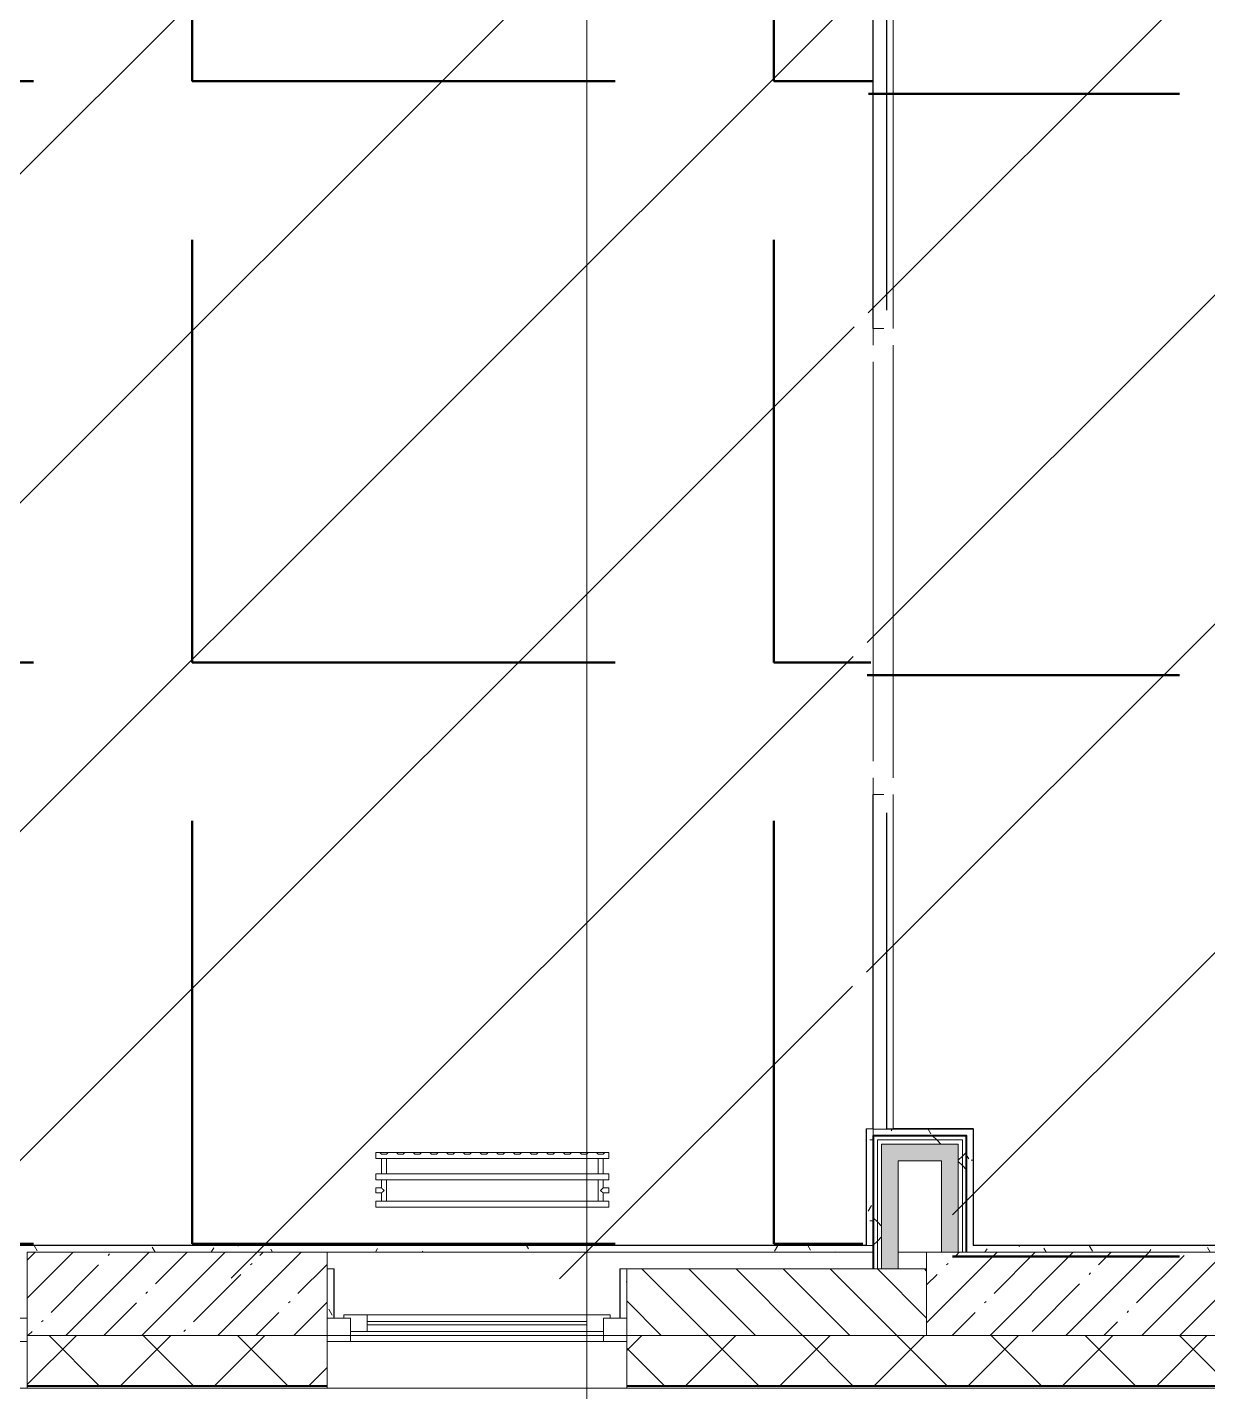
# Model space of a CAD drawing. Header units: millimetres. Extents: x -213911 to 415037, y -3642 to 107391.
# Drawn here: x 99095 to 102639, y -405 to 3694 of the extents above; entities that cross this region are included whole.
import ezdxf

# ---------------------------------------------------------------- set-up
doc = ezdxf.new("R2010")
doc.units = ezdxf.units.MM
for name, color, linetype, lineweight in [('1)CF2', 3, 'Continuous', 30), ('5.5) Перег WD5', 3, 'Continuous', 40), ('7.1)Армстрон', 30, 'Continuous', 50), ('A-FLOR', 7, 'Continuous', 9), ('A-GLAZ', 7, 'Continuous', 9), ('A-GLAZ-1', 7, 'Continuous', 5), ('A-WALL', 7, 'Continuous', 5), ('I-WALL', 7, 'Continuous', 5), ('S-COLS', 7, 'Continuous', 9), ('S-COLS-1', 7, 'Continuous', 5), ('Оси', 7, 'Continuous', 9)]:
    doc.layers.add(name, color=color, linetype=linetype, lineweight=lineweight)
for name, color, linetype, lineweight, true_color in [('A-WALL-1', 9, 'Continuous', 5, 0x808080), ('A-WALL-FNSH-1', 9, 'Continuous', 5, 0x808080), ('M-EQPM-1', 7, 'Continuous', 9, 0xb2b2b2)]:
    doc.layers.add(name, color=color, linetype=linetype, lineweight=lineweight, true_color=true_color)
pattern_1 = [(45, (64.7, -136.06), (-212.132, 212.132), []), (135, (64.7, -136.06), (-212.132, -212.132), [])]
pattern_2 = [(0, (64.7, -136.06), (243.84, 60.96), [20.117, -162.763, 20.117, -162.763, -975.36]), (0, (64.7, -136.06), (243.84, 60.96), [-365.76, 20.117, -345.643, 20.117, -162.763, -426.72]), (0, (64.7, -136.06), (243.84, 60.96), [-914.4, 20.117, -101.803, 20.117, -284.683]), (120, (156.14, -105.58), (-174.71291, 180.691634), [20.117, -162.763, 20.117, -162.763, -975.36]), (120, (156.14, -105.58), (-174.71291, 180.691634), [-365.76, 20.117, -345.643, 20.117, -162.763, -426.72]), (120, (156.14, -105.58), (-174.71291, 180.691634), [-914.4, 20.117, -101.803, 20.117, -284.683]), (240, (186.62, 16.34), (-69.12709, -241.651634), [20.117, -162.763, 20.117, -162.763, -975.36]), (240, (186.62, 16.34), (-69.12709, -241.651634), [-365.76, 20.117, -345.643, 20.117, -162.763, -426.72]), (240, (186.62, 16.34), (-69.12709, -241.651634), [-914.4, 20.117, -101.803, 20.117, -284.683])]

# ---------------------------------------------------------------- blocks, each defined once
blk = doc.blocks.new('120_Окно_СКБ_1Ст - 120_Окно_СКБ_1Ст 900х2500_h_ с форточкой-22876038-Объем проектирования 1 этажа')
at = {"layer": 'A-GLAZ'}
for p, q in [((-450, -127), (-450, -57)), ((-450, -57), (-380, -57)), ((-380, -57), (-380, -127)), ((380, -127), (380, -57)), ((380, -57), (450, -57)), ((450, -57), (450, -127)), ((380, -87), (-380, -87)), ((-380, -87), (-380, -127)), ((-330, -137), (-330, -87)), ((330, -137), (330, -87)), ((380, -127), (380, -87)), ((-380, -127), (-450, -127)), ((-380, -127), (-400, -127)), ((-400, -127), (-400, -137)), ((-400, -137), (400, -137)), ((400, -137), (-400, -137)), ((450, -127), (380, -127)), ((400, -127), (380, -127)), ((400, -137), (400, -127))]:
    blk.add_line(p, q, dxfattribs=at)
at = {"layer": 'A-GLAZ-1'}
for p, q in [((450, -57), (-450, -57)), ((-330, -107), (330, -107)), ((330, -117), (-330, -117)), ((-430, -127), (-400, -127)), ((400, -127), (430, -127))]:
    blk.add_line(p, q, dxfattribs=at)
blk = doc.blocks.new('BSC_Колонна _Прямоугольная - 250х900-23282983-Объем проектирования 1 этажа')
at = {"layer": 'S-COLS-1'}
h = blk.add_hatch(dxfattribs=at)
h.set_pattern_fill('FP_91', color=256, style=0, pattern_type=2)
h.set_pattern_definition([(45, (-99480, -25), (-114.04925, 114.04925), []), (45, (-99365.95, -25), (-114.04925, 114.04925), [201.613, -40.323, 6.706, -33.617])])
h.paths.add_polyline_path([(450, -125), (450, 125), (-450, 125), (-450, -125)])
for p, q in [((450, 125), (-450, 125)), ((-450, 125), (-450, -125)), ((450, -125), (450, 125)), ((-450, -125), (450, -125))]:
    blk.add_line(p, q, dxfattribs=at)
blk = doc.blocks.new('BSC_Колонна _Прямоугольная - 250х900-V84-Объем проектирования 1 этажа')
at = {"layer": 'S-COLS-1'}
h = blk.add_hatch(dxfattribs=at)
h.set_pattern_fill('FP_99', color=256, style=0, pattern_type=2)
h.set_pattern_definition([(45, (-102180, -25), (-114.04925, 114.04925), []), (45, (-102065.95, -25), (-114.04925, 114.04925), [201.613, -40.323, 6.706, -33.617])])
h.paths.add_polyline_path([(450, -125), (450, 125), (-450, 125), (-450, -125)])
for p, q in [((450, 125), (-450, 125)), ((-450, 125), (-450, -125)), ((450, -125), (450, 125)), ((-450, -125), (450, -125))]:
    blk.add_line(p, q, dxfattribs=at)
blk = doc.blocks.new('radiator_prado_classic_z_tip_30_po exemplyaru - Classic Z Тип 30-300-V234-Объем проектирования 1 этажа')
at = {"layer": 'M-EQPM-1'}
for p, q in [((0, 228), (0, 210)), ((700, 228), (0, 228)), ((0, 210), (0, 228)), ((0, 228), (12.5, 228)), ((0, 210), (700, 210)), ((17.8, 210), (0, 210)), ((12.5, 228), (37.5, 228)), ((37.5, 228), (12.5, 228)), ((12.5, 228), (37.5, 228)), ((12.5, 228), (17.5, 223)), ((12.5, 228), (17.5, 223)), ((32.5, 223), (17.5, 223)), ((17.5, 223), (32.5, 223)), ((17.5, 210), (17.5, 164)), ((17.5, 210), (17.5, 164)), ((17.8, 210), (17.5, 210)), ((17.5, 210), (17.8, 210)), ((17.8, 210), (17.5, 210)), ((17.5, 210), (32.5, 210)), ((32.2, 210), (17.8, 210)), ((17.8, 210), (32.2, 210)), ((32.2, 210), (17.8, 210)), ((32.5, 210), (32.2, 210)), ((32.2, 210), (32.5, 210)), ((32.5, 210), (32.2, 210)), ((667.8, 210), (32.2, 210)), ((32.5, 223), (37.5, 228)), ((37.5, 228), (32.5, 223)), ((32.5, 164), (32.5, 210)), ((32.5, 164), (32.5, 210)), ((37.5, 228), (62.5, 228)), ((62.5, 228), (87.5, 228)), ((87.5, 228), (62.5, 228)), ((62.5, 228), (87.5, 228)), ((62.5, 228), (67.5, 223)), ((62.5, 228), (67.5, 223)), ((82.5, 223), (67.5, 223)), ((67.5, 223), (82.5, 223)), ((82.5, 223), (87.5, 228)), ((87.5, 228), (82.5, 223)), ((87.5, 228), (112.5, 228)), ((112.5, 228), (137.5, 228)), ((137.5, 228), (112.5, 228)), ((112.5, 228), (137.5, 228)), ((112.5, 228), (117.5, 223)), ((112.5, 228), (117.5, 223)), ((132.5, 223), (117.5, 223)), ((117.5, 223), (132.5, 223)), ((132.5, 223), (137.5, 228)), ((137.5, 228), (132.5, 223)), ((137.5, 228), (162.5, 228)), ((162.5, 228), (187.5, 228)), ((187.5, 228), (162.5, 228)), ((162.5, 228), (187.5, 228)), ((162.5, 228), (167.5, 223)), ((162.5, 228), (167.5, 223)), ((182.5, 223), (167.5, 223)), ((167.5, 223), (182.5, 223)), ((182.5, 223), (187.5, 228)), ((187.5, 228), (182.5, 223)), ((187.5, 228), (212.5, 228)), ((212.5, 228), (237.5, 228)), ((237.5, 228), (212.5, 228)), ((212.5, 228), (237.5, 228)), ((212.5, 228), (217.5, 223)), ((212.5, 228), (217.5, 223)), ((232.5, 223), (217.5, 223)), ((217.5, 223), (232.5, 223)), ((232.5, 223), (237.5, 228)), ((237.5, 228), (232.5, 223)), ((237.5, 228), (262.5, 228)), ((262.5, 228), (287.5, 228)), ((287.5, 228), (262.5, 228)), ((262.5, 228), (287.5, 228)), ((262.5, 228), (267.5, 223)), ((262.5, 228), (267.5, 223)), ((282.5, 223), (267.5, 223)), ((267.5, 223), (282.5, 223)), ((282.5, 223), (287.5, 228)), ((287.5, 228), (282.5, 223)), ((287.5, 228), (312.5, 228)), ((312.5, 228), (337.5, 228)), ((337.5, 228), (312.5, 228)), ((312.5, 228), (337.5, 228)), ((312.5, 228), (317.5, 223)), ((312.5, 228), (317.5, 223)), ((332.5, 223), (317.5, 223)), ((317.5, 223), (332.5, 223)), ((332.5, 223), (337.5, 228)), ((337.5, 228), (332.5, 223)), ((337.5, 228), (362.5, 228)), ((362.5, 228), (387.5, 228)), ((387.5, 228), (362.5, 228)), ((362.5, 228), (387.5, 228)), ((362.5, 228), (367.5, 223)), ((362.5, 228), (367.5, 223)), ((382.5, 223), (367.5, 223)), ((367.5, 223), (382.5, 223)), ((382.5, 223), (387.5, 228)), ((387.5, 228), (382.5, 223)), ((387.5, 228), (412.5, 228)), ((412.5, 228), (437.5, 228)), ((437.5, 228), (412.5, 228)), ((412.5, 228), (437.5, 228)), ((412.5, 228), (417.5, 223)), ((412.5, 228), (417.5, 223)), ((432.5, 223), (417.5, 223)), ((417.5, 223), (432.5, 223)), ((432.5, 223), (437.5, 228)), ((437.5, 228), (432.5, 223)), ((437.5, 228), (462.5, 228)), ((462.5, 228), (487.5, 228)), ((487.5, 228), (462.5, 228)), ((462.5, 228), (487.5, 228)), ((462.5, 228), (467.5, 223)), ((462.5, 228), (467.5, 223)), ((482.5, 223), (467.5, 223)), ((467.5, 223), (482.5, 223)), ((482.5, 223), (487.5, 228)), ((487.5, 228), (482.5, 223)), ((487.5, 228), (512.5, 228)), ((512.5, 228), (537.5, 228)), ((537.5, 228), (512.5, 228)), ((512.5, 228), (537.5, 228)), ((512.5, 228), (517.5, 223)), ((512.5, 228), (517.5, 223)), ((532.5, 223), (517.5, 223)), ((517.5, 223), (532.5, 223)), ((532.5, 223), (537.5, 228)), ((537.5, 228), (532.5, 223)), ((537.5, 228), (562.5, 228)), ((562.5, 228), (587.5, 228)), ((587.5, 228), (562.5, 228)), ((562.5, 228), (587.5, 228)), ((562.5, 228), (567.5, 223)), ((562.5, 228), (567.5, 223)), ((582.5, 223), (567.5, 223)), ((567.5, 223), (582.5, 223)), ((582.5, 223), (587.5, 228)), ((587.5, 228), (582.5, 223)), ((587.5, 228), (612.5, 228)), ((612.5, 228), (637.5, 228)), ((637.5, 228), (612.5, 228)), ((612.5, 228), (637.5, 228)), ((612.5, 228), (617.5, 223)), ((612.5, 228), (617.5, 223)), ((632.5, 223), (617.5, 223)), ((617.5, 223), (632.5, 223)), ((632.5, 223), (637.5, 228)), ((637.5, 228), (632.5, 223)), ((637.5, 228), (662.5, 228)), ((662.5, 228), (687.5, 228)), ((687.5, 228), (662.5, 228)), ((662.5, 228), (687.5, 228)), ((662.5, 228), (667.5, 223)), ((662.5, 228), (667.5, 223)), ((682.5, 223), (667.5, 223)), ((667.5, 223), (682.5, 223)), ((667.5, 210), (667.5, 164)), ((667.5, 210), (667.5, 164)), ((667.8, 210), (667.5, 210)), ((667.5, 210), (682.5, 210)), ((667.8, 210), (667.5, 210)), ((667.5, 210), (667.8, 210)), ((682.2, 210), (667.8, 210)), ((682.2, 210), (667.8, 210)), ((667.8, 210), (682.2, 210)), ((682.5, 210), (682.2, 210)), ((682.5, 210), (682.2, 210)), ((682.2, 210), (682.5, 210)), ((700, 210), (682.2, 210)), ((682.5, 223), (687.5, 228)), ((687.5, 228), (682.5, 223)), ((682.5, 164), (682.5, 210)), ((682.5, 164), (682.5, 210)), ((687.5, 228), (700, 228)), ((700, 210), (700, 228)), ((700, 228), (700, 210)), ((700, 164), (0, 164)), ((0, 164), (0, 146)), ((0, 146), (0, 164)), ((0, 164), (17.8, 164)), ((17.8, 164), (17.5, 164)), ((17.5, 164), (17.8, 164)), ((17.8, 164), (17.5, 164)), ((17.5, 164), (32.5, 164)), ((32.2, 164), (17.8, 164)), ((17.8, 164), (32.2, 164)), ((32.2, 164), (17.8, 164)), ((32.5, 164), (32.2, 164)), ((32.2, 164), (32.5, 164)), ((32.5, 164), (32.2, 164)), ((32.2, 164), (667.8, 164)), ((667.8, 164), (667.5, 164)), ((667.5, 164), (682.5, 164)), ((667.8, 164), (667.5, 164)), ((667.5, 164), (667.8, 164)), ((682.2, 164), (667.8, 164)), ((682.2, 164), (667.8, 164)), ((667.8, 164), (682.2, 164)), ((682.5, 164), (682.2, 164)), ((682.5, 164), (682.2, 164)), ((682.2, 164), (682.5, 164)), ((682.2, 164), (700, 164)), ((700, 146), (700, 164)), ((700, 164), (700, 146)), ((0, 146), (700, 146)), ((18.5, 146), (0, 146)), ((17.5, 146), (17.5, 121.5)), ((17.5, 146), (17.5, 121.5)), ((17.5, 146), (18.5, 146)), ((18.5, 146), (17.5, 146)), ((17.5, 146), (18.5, 146)), ((32.5, 146), (17.5, 146)), ((18.5, 146), (32.2, 146)), ((32.2, 146), (18.5, 146)), ((18.5, 146), (32.2, 146)), ((32.2, 146), (32.5, 146)), ((32.5, 146), (32.2, 146)), ((32.2, 146), (32.5, 146)), ((667.8, 146), (32.2, 146)), ((32.5, 82), (32.5, 146)), ((32.5, 82), (32.5, 146)), ((667.5, 146), (667.5, 82)), ((667.5, 146), (667.5, 82)), ((667.5, 146), (667.8, 146)), ((682.5, 146), (667.5, 146)), ((667.5, 146), (667.8, 146)), ((667.8, 146), (667.5, 146)), ((667.8, 146), (681.5, 146)), ((667.8, 146), (681.5, 146)), ((681.5, 146), (667.8, 146)), ((681.5, 146), (682.5, 146)), ((681.5, 146), (682.5, 146)), ((682.5, 146), (681.5, 146)), ((700, 146), (681.5, 146)), ((682.5, 121.5), (682.5, 146)), ((682.5, 121.5), (682.5, 146)), ((17.5, 121.5), (0, 121.5)), ((17.5, 121.5), (0, 121.5)), ((0, 121.5), (0, 120.5)), ((0, 106.5), (0, 121.5)), ((0, 120.5), (0, 107.5)), ((0, 120.5), (0, 119.3)), ((0, 114), (0, 120.5)), ((0, 120.5), (0, 120.5)), ((0, 119.3), (0, 117.8)), ((0, 117.8), (0, 114)), ((0, 114), (0, 110.3)), ((0, 107.5), (0, 114)), ((0, 110.3), (0, 108.7)), ((0, 108.7), (0, 107.5)), ((0, 107.5), (0, 106.5)), ((0, 107.5), (0, 107.5)), ((0, 106.5), (17.5, 106.5)), ((0, 106.5), (17.5, 106.5)), ((700, 82), (0, 82)), ((0, 82), (0, 64)), ((0, 64), (0, 82)), ((0, 82), (18.5, 82)), ((17.5, 106.5), (17.5, 82)), ((17.5, 106.5), (17.5, 82)), ((18.5, 82), (17.5, 82)), ((17.5, 82), (18.5, 82)), ((18.5, 82), (17.5, 82)), ((17.5, 82), (32.5, 82)), ((32.2, 82), (18.5, 82)), ((18.5, 82), (32.2, 82)), ((32.2, 82), (18.5, 82)), ((32.5, 82), (32.2, 82)), ((32.2, 82), (32.5, 82)), ((32.5, 82), (32.2, 82)), ((32.2, 82), (667.8, 82)), ((667.8, 82), (667.5, 82)), ((667.5, 82), (682.5, 82)), ((667.8, 82), (667.5, 82)), ((667.5, 82), (667.8, 82)), ((681.5, 82), (667.8, 82)), ((681.5, 82), (667.8, 82)), ((667.8, 82), (681.5, 82)), ((682.5, 82), (681.5, 82)), ((682.5, 82), (681.5, 82)), ((681.5, 82), (682.5, 82)), ((681.5, 82), (700, 82)), ((700, 121.5), (682.5, 121.5)), ((700, 121.5), (682.5, 121.5)), ((682.5, 82), (682.5, 106.5)), ((682.5, 106.5), (700, 106.5)), ((682.5, 82), (682.5, 106.5)), ((682.5, 106.5), (700, 106.5)), ((700, 121.5), (700, 106.5)), ((700, 120.5), (700, 121.5)), ((700, 121.5), (700, 120.5)), ((700, 120.5), (700, 121.5)), ((700, 107.5), (700, 120.5)), ((700, 120.5), (700, 107.5)), ((700, 107.5), (700, 120.5)), ((700, 106.5), (700, 107.5)), ((700, 107.5), (700, 106.5)), ((700, 106.5), (700, 107.5)), ((700, 64), (700, 82)), ((700, 82), (700, 64)), ((700, 64), (0, 64)), ((0, 64), (700, 64))]:
    blk.add_line(p, q, dxfattribs=at)
for points, knots in [([(18.5, 120.5), (18.4, 120.6), (18.3, 120.7), (18.1, 120.9), (17.9, 121.1), (17.8, 121.2), (17.7, 121.3), (17.5, 121.5), (17.5, 121.5), (17.5, 121.5)], [0.7142857, 0.7142857, 0.7142857, 0.7142857, 0.75, 0.7857143, 0.8214286, 0.8571429, 0.8928571, 0.9285714, 1, 1, 1, 1]), ([(17.5, 121.5), (17.5, 121.5), (17.5, 121.5), (17.7, 121.3), (17.8, 121.2), (17.9, 121.1), (18.1, 120.9), (18.3, 120.7), (18.4, 120.6), (18.5, 120.5)], [0, 0, 0, 0, 0.0714286, 0.1071429, 0.1428571, 0.1785714, 0.2142857, 0.25, 0.2857143, 0.2857143, 0.2857143, 0.2857143]), ([(17.5, 121.5), (17.5, 121.5), (17.5, 121.5), (17.7, 121.3), (17.8, 121.2), (17.9, 121.1), (18.1, 120.9), (18.3, 120.7), (18.4, 120.6), (18.5, 120.5)], [0, 0, 0, 0, 0.0714286, 0.1071429, 0.1428571, 0.1785714, 0.2142857, 0.25, 0.2857143, 0.2857143, 0.2857143, 0.2857143]), ([(25, 114), (24.5, 114.5), (23.6, 115.4), (22.4, 116.6), (21.6, 117.4), (21.1, 117.9), (20.8, 118.2), (20.5, 118.5), (20.2, 118.8), (19.8, 119.1), (19.6, 119.4), (19.3, 119.7), (19, 120), (18.7, 120.3), (18.5, 120.5), (18.3, 120.7), (18.1, 120.9), (17.9, 121.1), (17.8, 121.2), (17.7, 121.3), (17.5, 121.5), (17.5, 121.5), (17.5, 121.5)], [0, 0, 0, 0, 0.142857, 0.285714, 0.357143, 0.392857, 0.428571, 0.464286, 0.5, 0.535714, 0.571429, 0.607143, 0.642857, 0.678571, 0.714286, 0.75, 0.785714, 0.821429, 0.857143, 0.892857, 0.928571, 1, 1, 1, 1]), ([(17.5, 106.5), (17.5, 106.5), (17.5, 106.5), (17.7, 106.7), (17.8, 106.8), (17.9, 106.9), (18.1, 107.1), (18.3, 107.3), (18.5, 107.5), (18.7, 107.7), (19, 108), (19.3, 108.3), (19.6, 108.6), (19.8, 108.9), (20.3, 109.3), (20.7, 109.7), (21.1, 110.1), (21.6, 110.6), (22.4, 111.4), (23.6, 112.6), (24.5, 113.5), (25, 114)], [0, 0, 0, 0, 0.071429, 0.107143, 0.142857, 0.178571, 0.214286, 0.25, 0.285714, 0.321429, 0.357143, 0.392857, 0.428571, 0.464286, 0.5, 0.571429, 0.607143, 0.642857, 0.714286, 0.857143, 1, 1, 1, 1]), ([(17.5, 106.5), (17.5, 106.5), (17.5, 106.5), (17.7, 106.7), (17.8, 106.8), (17.9, 106.9), (18.1, 107.1), (18.3, 107.3), (18.4, 107.4), (18.5, 107.5)], [0, 0, 0, 0, 0.0714286, 0.1071429, 0.1428571, 0.1785714, 0.2142857, 0.25, 0.2857143, 0.2857143, 0.2857143, 0.2857143]), ([(18.5, 107.5), (18.4, 107.4), (18.3, 107.3), (18.1, 107.1), (17.9, 106.9), (17.8, 106.8), (17.7, 106.7), (17.5, 106.5), (17.5, 106.5), (17.5, 106.5)], [0.7142857, 0.7142857, 0.7142857, 0.7142857, 0.75, 0.7857143, 0.8214286, 0.8571429, 0.8928571, 0.9285714, 1, 1, 1, 1]), ([(18.5, 107.5), (18.4, 107.4), (18.3, 107.3), (18.1, 107.1), (17.9, 106.9), (17.8, 106.8), (17.7, 106.7), (17.5, 106.5), (17.5, 106.5), (17.5, 106.5)], [0.7142857, 0.7142857, 0.7142857, 0.7142857, 0.75, 0.7857143, 0.8214286, 0.8571429, 0.8928571, 0.9285714, 1, 1, 1, 1]), ([(22.1, 116.9), (21.9, 117.1), (21.6, 117.4), (21.1, 117.9), (20.8, 118.2), (20.5, 118.5), (20.2, 118.8), (19.9, 119.2), (19.7, 119.3), (19.6, 119.4)], [0.2857143, 0.2857143, 0.2857143, 0.2857143, 0.3571429, 0.3928571, 0.4285714, 0.4642857, 0.5, 0.5357143, 0.5714286, 0.5714286, 0.5714286, 0.5714286]), ([(19.6, 119.4), (19.7, 119.3), (19.9, 119.2), (20.3, 118.7), (20.7, 118.3), (21.1, 117.9), (21.6, 117.4), (21.9, 117.1), (22.1, 116.9)], [0.4285714, 0.4285714, 0.4285714, 0.4285714, 0.4642857, 0.5, 0.5714286, 0.6071429, 0.6428571, 0.7142857, 0.7142857, 0.7142857, 0.7142857]), ([(19.6, 119.4), (19.7, 119.3), (19.8, 119.1), (20.3, 118.7), (20.7, 118.3), (21.1, 117.9), (21.6, 117.4), (21.9, 117.1), (22.1, 116.9)], [0.4285714, 0.4285714, 0.4285714, 0.4285714, 0.4642857, 0.5, 0.5714286, 0.6071429, 0.6428571, 0.7142857, 0.7142857, 0.7142857, 0.7142857]), ([(19.6, 108.6), (19.7, 108.7), (19.9, 108.8), (20.3, 109.3), (20.7, 109.7), (21.1, 110.1), (21.6, 110.6), (21.9, 110.9), (22.1, 111.1)], [0.4285714, 0.4285714, 0.4285714, 0.4285714, 0.4642857, 0.5, 0.5714286, 0.6071429, 0.6428571, 0.7142857, 0.7142857, 0.7142857, 0.7142857]), ([(22.1, 111.1), (21.9, 110.9), (21.6, 110.6), (21.1, 110.1), (20.8, 109.8), (20.5, 109.5), (20.2, 109.2), (19.9, 108.8), (19.7, 108.7), (19.6, 108.6)], [0.2857143, 0.2857143, 0.2857143, 0.2857143, 0.3571429, 0.3928571, 0.4285714, 0.4642857, 0.5, 0.5357143, 0.5714286, 0.5714286, 0.5714286, 0.5714286]), ([(22.1, 111.1), (21.9, 110.9), (21.6, 110.6), (21.1, 110.1), (20.8, 109.8), (20.5, 109.5), (20.2, 109.2), (19.8, 108.9), (19.7, 108.7), (19.6, 108.6)], [0.2857143, 0.2857143, 0.2857143, 0.2857143, 0.3571429, 0.3928571, 0.4285714, 0.4642857, 0.5, 0.5357143, 0.5714286, 0.5714286, 0.5714286, 0.5714286]), ([(675, 114), (675.5, 114.5), (676.4, 115.4), (677.6, 116.6), (678.4, 117.4), (678.9, 117.9), (679.2, 118.2), (679.5, 118.5), (679.8, 118.8), (680.1, 119.2), (680.4, 119.4), (680.7, 119.7), (681, 120), (681.3, 120.3), (681.5, 120.5), (681.7, 120.7), (681.9, 120.9), (682.1, 121.1), (682.2, 121.2), (682.3, 121.3), (682.5, 121.5), (682.5, 121.5), (682.5, 121.5)], [0, 0, 0, 0, 0.142857, 0.285714, 0.357143, 0.392857, 0.428571, 0.464286, 0.5, 0.535714, 0.571429, 0.607143, 0.642857, 0.678571, 0.714286, 0.75, 0.785714, 0.821429, 0.857143, 0.892857, 0.928571, 1, 1, 1, 1]), ([(682.5, 106.5), (682.5, 106.5), (682.5, 106.5), (682.3, 106.7), (682.2, 106.8), (682.1, 106.9), (681.9, 107.1), (681.7, 107.3), (681.5, 107.5), (681.3, 107.7), (681, 108), (680.7, 108.3), (680.4, 108.6), (680.1, 108.8), (679.7, 109.3), (679.3, 109.7), (678.9, 110.1), (678.4, 110.6), (677.6, 111.4), (676.4, 112.6), (675.5, 113.5), (675, 114)], [0, 0, 0, 0, 0.071429, 0.107143, 0.142857, 0.178571, 0.214286, 0.25, 0.285714, 0.321429, 0.357143, 0.392857, 0.428571, 0.464286, 0.5, 0.571429, 0.607143, 0.642857, 0.714286, 0.857143, 1, 1, 1, 1]), ([(680.4, 119.4), (680.3, 119.3), (680.1, 119.2), (679.7, 118.7), (679.3, 118.3), (678.9, 117.9), (678.4, 117.4), (678.1, 117.1), (677.9, 116.9)], [0.4285714, 0.4285714, 0.4285714, 0.4285714, 0.4642857, 0.5, 0.5714286, 0.6071429, 0.6428571, 0.7142857, 0.7142857, 0.7142857, 0.7142857]), ([(677.9, 116.9), (678.1, 117.1), (678.4, 117.4), (678.9, 117.9), (679.2, 118.2), (679.5, 118.5), (679.8, 118.8), (680.1, 119.2), (680.3, 119.3), (680.4, 119.4)], [0.2857143, 0.2857143, 0.2857143, 0.2857143, 0.3571429, 0.3928571, 0.4285714, 0.4642857, 0.5, 0.5357143, 0.5714286, 0.5714286, 0.5714286, 0.5714286]), ([(679.2, 118.2), (679.1, 118.1), (678.9, 117.9), (678.4, 117.4), (678.1, 117.1), (677.9, 116.9)], [0.5714286, 0.5714286, 0.5714286, 0.5714286, 0.6071429, 0.6428571, 0.7142857, 0.7142857, 0.7142857, 0.7142857]), ([(677.9, 111.1), (678.1, 110.9), (678.4, 110.6), (678.9, 110.1), (679.2, 109.8), (679.5, 109.5), (679.8, 109.2), (680.1, 108.8), (680.3, 108.7), (680.4, 108.6)], [0.2857143, 0.2857143, 0.2857143, 0.2857143, 0.3571429, 0.3928571, 0.4285714, 0.4642857, 0.5, 0.5357143, 0.5714286, 0.5714286, 0.5714286, 0.5714286]), ([(677.9, 111.1), (678.1, 110.9), (678.4, 110.6), (678.9, 110.1), (679.2, 109.8), (679.5, 109.5), (679.8, 109.2), (680.1, 108.8), (680.3, 108.7), (680.4, 108.6)], [0.2857143, 0.2857143, 0.2857143, 0.2857143, 0.3571429, 0.3928571, 0.4285714, 0.4642857, 0.5, 0.5357143, 0.5714286, 0.5714286, 0.5714286, 0.5714286]), ([(680.4, 108.6), (680.3, 108.7), (680.1, 108.8), (679.7, 109.3), (679.3, 109.7), (678.9, 110.1), (678.4, 110.6), (678.1, 110.9), (677.9, 111.1)], [0.4285714, 0.4285714, 0.4285714, 0.4285714, 0.4642857, 0.5, 0.5714286, 0.6071429, 0.6428571, 0.7142857, 0.7142857, 0.7142857, 0.7142857]), ([(680.4, 119.4), (680.3, 119.3), (680.1, 119.2), (679.7, 118.7), (679.4, 118.4), (679.2, 118.2)], [0.4285714, 0.4285714, 0.4285714, 0.4285714, 0.4642857, 0.5, 0.5714286, 0.5714286, 0.5714286, 0.5714286]), ([(682.5, 121.5), (682.5, 121.5), (682.5, 121.5), (682.3, 121.3), (682.2, 121.2), (682.1, 121.1), (681.9, 120.9), (681.7, 120.7), (681.6, 120.6), (681.5, 120.5)], [0, 0, 0, 0, 0.0714286, 0.1071429, 0.1428571, 0.1785714, 0.2142857, 0.25, 0.2857143, 0.2857143, 0.2857143, 0.2857143]), ([(682.5, 121.5), (682.5, 121.5), (682.5, 121.5), (682.3, 121.3), (682.2, 121.2), (682.1, 121.1), (681.9, 120.9), (681.7, 120.7), (681.6, 120.6), (681.5, 120.5)], [0, 0, 0, 0, 0.0714286, 0.1071429, 0.1428571, 0.1785714, 0.2142857, 0.25, 0.2857143, 0.2857143, 0.2857143, 0.2857143]), ([(681.5, 120.5), (681.6, 120.6), (681.7, 120.7), (681.9, 120.9), (682.1, 121.1), (682.2, 121.2), (682.3, 121.3), (682.5, 121.5), (682.5, 121.5), (682.5, 121.5)], [0.7142857, 0.7142857, 0.7142857, 0.7142857, 0.75, 0.7857143, 0.8214286, 0.8571429, 0.8928571, 0.9285714, 1, 1, 1, 1]), ([(681.5, 107.5), (681.6, 107.4), (681.7, 107.3), (681.9, 107.1), (682.1, 106.9), (682.2, 106.8), (682.3, 106.7), (682.5, 106.5), (682.5, 106.5), (682.5, 106.5)], [0.7142857, 0.7142857, 0.7142857, 0.7142857, 0.75, 0.7857143, 0.8214286, 0.8571429, 0.8928571, 0.9285714, 1, 1, 1, 1]), ([(681.5, 107.5), (681.6, 107.4), (681.7, 107.3), (681.9, 107.1), (682.1, 106.9), (682.2, 106.8), (682.3, 106.7), (682.5, 106.5), (682.5, 106.5), (682.5, 106.5)], [0.7142857, 0.7142857, 0.7142857, 0.7142857, 0.75, 0.7857143, 0.8214286, 0.8571429, 0.8928571, 0.9285714, 1, 1, 1, 1]), ([(682.5, 106.5), (682.5, 106.5), (682.5, 106.5), (682.3, 106.7), (682.2, 106.8), (682.1, 106.9), (681.9, 107.1), (681.7, 107.3), (681.6, 107.4), (681.5, 107.5)], [0, 0, 0, 0, 0.0714286, 0.1071429, 0.1428571, 0.1785714, 0.2142857, 0.25, 0.2857143, 0.2857143, 0.2857143, 0.2857143])]:
    blk.add_open_spline(points, degree=3, knots=knots, dxfattribs=at)
for points in [[(19.6, 119.4), (19.5, 119.5), (19.3, 119.7), (19, 120), (18.7, 120.3), (18.6, 120.4), (18.5, 120.5)], [(18.5, 120.5), (18.6, 120.4), (18.7, 120.3), (19, 120), (19.3, 119.7), (19.5, 119.5), (19.6, 119.4)], [(18.5, 120.5), (18.6, 120.4), (18.7, 120.3), (19, 120), (19.3, 119.7), (19.5, 119.5), (19.6, 119.4)], [(18.5, 107.5), (18.6, 107.6), (18.7, 107.7), (19, 108), (19.3, 108.3), (19.5, 108.5), (19.6, 108.6)], [(19.6, 108.6), (19.5, 108.5), (19.3, 108.3), (19, 108), (18.7, 107.7), (18.6, 107.6), (18.5, 107.5)], [(19.6, 108.6), (19.5, 108.5), (19.3, 108.3), (19, 108), (18.7, 107.7), (18.6, 107.6), (18.5, 107.5)], [(25, 114), (24.5, 114.5), (23.6, 115.4), (22.6, 116.4), (22.1, 116.9)], [(22.1, 116.9), (22.6, 116.4), (23.6, 115.4), (24.5, 114.5), (25, 114)], [(22.1, 116.9), (22.6, 116.4), (23.6, 115.4), (24.5, 114.5), (25, 114)], [(22.1, 111.1), (22.6, 111.6), (23.6, 112.6), (24.5, 113.5), (25, 114)], [(25, 114), (24.5, 113.5), (23.6, 112.6), (22.6, 111.6), (22.1, 111.1)], [(25, 114), (24.5, 113.5), (23.6, 112.6), (22.6, 111.6), (22.1, 111.1)], [(677.9, 116.9), (677.4, 116.4), (676.4, 115.4), (675.5, 114.5), (675, 114)], [(677.9, 116.9), (677.4, 116.4), (676.4, 115.4), (675.5, 114.5), (675, 114)], [(675, 114), (675.5, 114.5), (676.4, 115.4), (677.4, 116.4), (677.9, 116.9)], [(675, 114), (675.5, 113.5), (676.4, 112.6), (677.4, 111.6), (677.9, 111.1)], [(675, 114), (675.5, 113.5), (676.4, 112.6), (677.4, 111.6), (677.9, 111.1)], [(677.9, 111.1), (677.4, 111.6), (676.4, 112.6), (675.5, 113.5), (675, 114)], [(681.5, 120.5), (681.4, 120.4), (681.3, 120.3), (681, 120), (680.7, 119.7), (680.5, 119.5), (680.4, 119.4)], [(681.5, 120.5), (681.4, 120.4), (681.3, 120.3), (681, 120), (680.7, 119.7), (680.5, 119.5), (680.4, 119.4)], [(680.4, 119.4), (680.5, 119.5), (680.7, 119.7), (681, 120), (681.3, 120.3), (681.4, 120.4), (681.5, 120.5)], [(680.4, 108.6), (680.5, 108.5), (680.7, 108.3), (681, 108), (681.3, 107.7), (681.4, 107.6), (681.5, 107.5)], [(680.4, 108.6), (680.5, 108.5), (680.7, 108.3), (681, 108), (681.3, 107.7), (681.4, 107.6), (681.5, 107.5)], [(681.5, 107.5), (681.4, 107.6), (681.3, 107.7), (681, 108), (680.7, 108.3), (680.5, 108.5), (680.4, 108.6)]]:
    blk.add_open_spline(points, degree=3, dxfattribs=at)

msp = doc.modelspace()

# ---------------------------------------------------------------- hatches: boundary and pattern name
at = {"layer": '1)CF2'}
h = msp.add_hatch(dxfattribs=at)
h.set_pattern_fill('ANSI31', color=256, scale=220)
h.paths.add_polyline_path([(107117.8, 5788.9), (107129.6, 8231.6), (107131.1, 8882.2), (107131.1, 8883.1), (107125.1, 8883.1), (107128, 10127), (101656.1, 10139.9), (101643.9, 4940.4), (101623.9, 4940.4), (101612.9, 281.9), (101872.9, 281.3), (101872.1, -68.7), (105510.1, -77.2), (105510.9, 272.8), (106032.9, 271.6), (106032.1, -78.4), (107110.1, -81), (107111, 289.5), (107111, 292.7), (107116.1, 2491.6), (107116.7, 2724.1), (107110.6, 2724.1), (107111.6, 3120.9), (107122.8, 5322.1), (107116.7, 5322.1)])
h = msp.add_hatch(dxfattribs=at)
h.set_pattern_fill('ANSI31', color=256, scale=220)
h.paths.add_polyline_path([(101581.8, 4920), (94201.8, 4937.4), (94205.2, 6377.4), (92067.2, 6382.4), (92052.9, 304.4), (92443.9, 303.5), (92443.1, -46.5), (97060.1, -57.4), (97060.9, 292.6), (98152.9, 290.1), (98152.1, -59.9), (101550.1, -67.9), (101550.9, 281.6), (101570.9, 281.5)])
at = {"layer": '7.1)Армстрон'}
h = msp.add_hatch(dxfattribs=at)
h.set_pattern_fill('ANGLE', color=256, scale=250)
h.set_pattern_definition([(0, (0, 0), (0, 1746.25), [1270, -476.25]), (90, (0, 0), (-1746.25, 1e-13), [1270, -476.25])])
h.paths.add_polyline_path([(107117.8, 5788.9), (107129.6, 8231.6), (107131.1, 8882.2), (107131.1, 8883.1), (107125.1, 8883.1), (107128, 10127), (101656.1, 10139.9), (101643.9, 4940.4), (101623.9, 4940.4), (101612.9, 281.9), (101872.9, 281.3), (101872.1, -68.7), (105510.1, -77.2), (105510.9, 272.8), (106032.9, 271.6), (106032.1, -78.4), (107110.1, -81), (107111, 289.5), (107111, 292.7), (107116.1, 2491.6), (107116.7, 2724.1), (107110.6, 2724.1), (107111.6, 3120.9), (107122.8, 5322.1), (107116.7, 5322.1)])
h = msp.add_hatch(dxfattribs=at)
h.set_pattern_fill('ANGLE', color=256, scale=250)
h.set_pattern_definition([(0, (52.6, 38.4), (0, 1746.25), [1270, -476.25]), (90, (52.6, 38.4), (-1746.25, 1e-13), [1270, -476.25])])
h.paths.add_polyline_path([(101634.4, 4958.4), (94254.4, 4975.7), (94257.8, 6415.7), (92119.8, 6420.8), (92105.5, 342.8), (92496.5, 341.9), (92495.7, -8.1), (97112.7, -19), (97113.5, 331), (98205.5, 328.5), (98204.7, -21.5), (101602.7, -29.5), (101603.5, 320), (101623.5, 319.9)])
at = {"layer": 'A-WALL'}
h = msp.add_hatch(dxfattribs=at)
h.set_pattern_fill('FP_2', color=256, style=0, pattern_type=2)
h.set_pattern_definition([(135, (64.7, -136.06), (-70.71068, -70.71068), [])])
h.paths.add_polyline_path([(110794.7, -236.1), (111694.7, -236.1), (111694.7, -36.1), (110794.7, -36.1), (110794.7, -191.1)])
h.paths.add_polyline_path([(119394.7, -236.1), (119394.7, -36.1), (118894.7, -36.1), (118894.7, -236.1)])
h.paths.add_polyline_path([(117094.7, -236.1), (117094.7, -36.1), (116044.7, -36.1), (116044.7, -236.1)])
h.paths.add_polyline_path([(113494.7, -236.1), (113744.7, -236.1), (113744.7, -36.1), (113494.7, -36.1), (113494.7, -143.3)])
h.paths.add_polyline_path([(91994.7, -236.1), (92794.7, -236.1), (92794.7, -36.1), (91994.7, -36.1), (91994.7, -204.5)])
h.paths.add_polyline_path([(94594.7, -236.1), (94844.7, -236.1), (94844.7, -36.1), (94594.7, -36.1), (94594.7, -143.3)])
h.paths.add_polyline_path([(97169.7, -236.1), (98169.7, -236.1), (98169.7, -36.1), (97169.7, -36.1), (97169.7, -143.3)])
h.paths.add_polyline_path([(123794.7, -236.1), (123794.7, -36.1), (123594.7, -36.1), (123594.7, -236.1)])
h.paths.add_polyline_path([(109719.7, -236.1), (109894.7, -236.1), (109894.7, -36.1), (109544.7, -36.1), (109544.7, -236.1), (109634.7, -236.1)])
h.paths.add_polyline_path([(121194.7, -236.1), (121294.7, -236.1), (121294.7, -36.1), (121194.7, -36.1), (121194.7, -147)])
h.paths.add_polyline_path([(100894.7, -236.1), (101794.7, -236.1), (101794.7, -36.1), (100894.7, -36.1), (100894.7, -143.3)])
h.paths.add_polyline_path([(102694.7, -236.1), (102944.7, -236.1), (102944.7, -36.1), (102694.7, -36.1), (102694.7, -143.3)])
h.paths.add_polyline_path([(105244.7, -236.1), (106294.7, -236.1), (106294.7, -36.1), (105244.7, -36.1), (105244.7, -163.9)])
h = msp.add_hatch(dxfattribs=at)
h.set_pattern_fill('FP_24', color=256, style=0, pattern_type=2)
h.set_pattern_definition([(45, (64.7, -136.06), (-141.42136, 141.42136), []), (135, (64.7, -136.06), (-141.42136, -141.42136), [])])
h.paths.add_polyline_path([(89274.7, -386.1), (91094.7, -386.1), (91094.7, -236.1), (89274.7, -236.1)])
h.paths.add_polyline_path([(123594.7, -386.1), (125144.7, -386.1), (125144.7, -236.1), (123594.7, -236.1), (123594.7, -254.1)])
h.paths.add_polyline_path([(121194.7, -386.1), (121294.7, -386.1), (121294.7, -236.1), (120294.7, -236.1), (120294.7, -386.1)])
h.paths.add_polyline_path([(116044.7, -386.1), (117094.7, -386.1), (117094.7, -236.1), (116044.7, -236.1)])
h.paths.add_polyline_path([(117994.7, -386.1), (119394.7, -386.1), (119394.7, -236.1), (117994.7, -236.1)])
h.paths.add_polyline_path([(113744.7, -386.1), (113744.7, -236.1), (112594.7, -236.1), (112594.7, -386.1), (113494.7, -386.1)])
h.paths.add_polyline_path([(109544.7, -386.1), (109894.7, -386.1), (109894.7, -236.1), (109544.7, -236.1)])
h.paths.add_polyline_path([(110794.7, -386.1), (111694.7, -386.1), (111694.7, -236.1), (110794.7, -236.1)])
h.paths.add_polyline_path([(107194.7, -386.1), (108094.7, -386.1), (108094.7, -236.1), (107194.7, -236.1)])
h.paths.add_polyline_path([(105244.7, -386.1), (106294.7, -386.1), (106294.7, -236.1), (105244.7, -236.1)])
h.paths.add_polyline_path([(100894.7, -386.1), (102944.7, -386.1), (102944.7, -236.1), (100894.7, -236.1), (100894.7, -346.6)])
h.paths.add_polyline_path([(99094.7, -386.1), (99994.7, -386.1), (99994.7, -236.1), (99094.7, -236.1), (99094.7, -329.3)])
h.paths.add_polyline_path([(97144.7, -386.1), (98194.7, -386.1), (98194.7, -236.1), (97144.7, -236.1), (97144.7, -310.5)])
h.paths.add_polyline_path([(94642.8, -386.1), (94844.7, -386.1), (94844.7, -236.1), (93694.7, -236.1), (93694.7, -386.1)])
h.paths.add_polyline_path([(92794.7, -386.1), (92794.7, -236.1), (91994.7, -236.1), (91994.7, -386.1), (92579.8, -386.1)])
at = {"layer": 'I-WALL'}
h = msp.add_hatch(dxfattribs=at)
h.set_pattern_fill('FP_191', color=256, style=0, pattern_type=2)
h.set_pattern_definition(pattern_2)
h.paths.add_polyline_path([(101634.7, 33.9), (101634.7, 383.9), (101614.7, 383.9), (101614.7, 34.9)])
h = msp.add_hatch(dxfattribs=at)
h.set_pattern_fill('FP_191', color=256, style=0, pattern_type=2)
h.set_pattern_definition(pattern_2)
h.paths.add_polyline_path([(101914.7, 363.9), (101914.7, 383.9), (101634.7, 383.9), (101634.7, 363.9), (101889.7, 363.9)])
h = msp.add_hatch(dxfattribs=at)
h.set_pattern_fill('FP_191', color=256, style=0, pattern_type=2)
h.set_pattern_definition(pattern_2)
h.paths.add_polyline_path([(101914.7, 13.9), (101934.7, 13.9), (101934.7, 33.9)])
h.paths.add_polyline_path([(101914.7, 13.9), (101934.7, 34.9), (101934.7, 383.9), (101914.7, 383.9), (101914.7, 33.9)])
h = msp.add_hatch(dxfattribs=at)
h.set_pattern_fill('FP_192', color=256, style=0, pattern_type=2)
h.set_pattern_definition(pattern_1)
h.paths.add_polyline_path([(101647.2, -36.1), (101647.2, 363.9), (101634.7, 363.9), (101634.7, -36.1)])
h = msp.add_hatch(dxfattribs=at)
h.set_pattern_fill('FP_192', color=256, style=0, pattern_type=2)
h.set_pattern_definition(pattern_1)
h.paths.add_polyline_path([(101709.7, 351.4), (101914.7, 351.4), (101914.7, 363.9), (101647.2, 363.9), (101647.2, 351.4), (101694.7, 351.4)])
h = msp.add_hatch(dxfattribs=at)
h.set_pattern_fill('FP_192', color=256, style=0, pattern_type=2)
h.set_pattern_definition(pattern_1)
h.paths.add_polyline_path([(101647.2, -36.1), (101659.7, -36.1), (101659.7, 351.4), (101647.2, 351.4), (101647.2, 1.4)])
h = msp.add_hatch(dxfattribs=at)
h.set_pattern_fill('FP_192', color=256, style=0, pattern_type=2)
h.set_pattern_definition(pattern_1)
h.paths.add_polyline_path([(101694.7, 338.9), (101902.2, 338.9), (101902.2, 351.4), (101659.7, 351.4), (101659.7, 338.9), (101674.7, 338.9)])
for points in [[(101659.7, -36.1), (101709.7, -36.1), (101709.7, 338.9), (101659.7, 338.9), (101659.7, 13.9)], [(101839.7, 288.9), (101889.7, 288.9), (101889.7, 338.9), (101709.7, 338.9), (101709.7, 288.9)], [(101839.7, 13.9), (101889.7, 14.9), (101889.7, 288.9), (101839.7, 288.9), (101839.7, 17)]]:
    msp.add_hatch(color=256, dxfattribs=at).paths.add_polyline_path(points)
h = msp.add_hatch(dxfattribs=at)
h.set_pattern_fill('FP_192', color=256, style=0, pattern_type=2)
h.set_pattern_definition(pattern_1)
h.paths.add_polyline_path([(101902.2, 13.9), (101902.2, 338.9), (101889.7, 338.9), (101891.6, 13.9)])
h = msp.add_hatch(dxfattribs=at)
h.set_pattern_fill('FP_192', color=256, style=0, pattern_type=2)
h.set_pattern_definition(pattern_1)
h.paths.add_polyline_path([(101904.1, 13.9), (101914.7, 13.9), (101914.7, 351.4), (101902.2, 351.4), (101902.2, 13.9)])
h = msp.add_hatch(dxfattribs=at)
h.set_pattern_fill('FP_191', color=256, style=0, pattern_type=2)
h.set_pattern_definition(pattern_2)
h.paths.add_polyline_path([(101347.8, 13.9), (101634.7, 13.9), (101634.7, 33.9), (98214.7, 33.9), (98214.7, 13.9), (100832, 13.9)])
h = msp.add_hatch(dxfattribs=at)
h.set_pattern_fill('FP_191', color=256, style=0, pattern_type=2)
h.set_pattern_definition(pattern_2)
h.paths.add_polyline_path([(105473.9, 13.9), (105594.7, 13.9), (105594.7, 33.9), (105224.7, 33.9), (105224.7, 13.9)])
h.paths.add_polyline_path([(101934.7, 13.9), (102963, 13.9), (102963, 33.9), (101934.7, 33.9)])
h = msp.add_hatch(dxfattribs=at)
h.set_pattern_fill('FP_191', color=256, style=0, pattern_type=2)
h.set_pattern_definition(pattern_2)
h.paths.add_polyline_path([(100014.7, -184.1), (100014.7, -36.1), (99994.7, -36.1), (99994.7, -184.1)])
h = msp.add_hatch(dxfattribs=at)
h.set_pattern_fill('FP_191', color=256, style=0, pattern_type=2)
h.set_pattern_definition(pattern_2)
h.paths.add_polyline_path([(100894.7, -184.1), (100894.7, -36.1), (100874.7, -36.1), (100874.7, -184.1)])

# ---------------------------------------------------------------- linework, layer by layer
at = {"layer": '5.5) Перег WD5'}
msp.add_lwpolyline([(101914.7, 13.9), (101914.7, 363.9), (101634.7, 363.9), (101634.7, -36.1)], dxfattribs=at)
at = {"layer": 'A-FLOR'}
for p, q in [((101694.7, 2788.9), (101694.7, 10242.9)), ((101634.7, 2738.9), (101634.7, 5023.9)), ((101694.7, 1438.9), (101694.7, 2738.9)), ((101634.7, 2688.9), (101634.7, 1488.9)), ((101634.7, 386.7), (101634.7, 1438.9)), ((101694.7, 385.2), (101694.7, 1388.9)), ((101934.7, 385.2), (101694.7, 385.2)), ((101934.7, 34.9), (101934.7, 383.9)), ((101634.7, 33.9), (98214.7, 33.9)), ((101839.7, 13.9), (101709.7, 13.9)), ((105574.7, 33.9), (101934.7, 33.9))]:
    msp.add_line(p, q, dxfattribs=at)
at = {"layer": 'A-WALL'}
for p, q in [((101674.7, 5043.9), (101674.7, 2843.9)), ((101674.7, 1333.9), (101674.7, 383.9)), ((101614.7, 33.9), (101614.7, 383.9)), ((101634.7, -36.1), (101634.7, 386.7)), ((101647.2, 351.4), (101647.2, -36.1)), ((101902.2, 351.4), (101647.2, 351.4)), ((101659.7, 338.9), (101659.7, -36.1)), ((101889.7, 338.9), (101659.7, 338.9)), ((101889.7, 13.9), (101889.7, 338.9)), ((101902.2, 13.9), (101902.2, 351.4)), ((101934.7, 34.9), (101934.7, 33.9)), ((99994.7, -236.1), (101794.7, -236.1)), ((100894.7, -236.1), (101794.7, -236.1)), ((99094.7, -394.1), (98194.7, -394.1)), ((99094.7, -386.1), (99994.7, -386.1)), ((99094.7, -389.1), (99994.7, -389.1)), ((100894.7, -394.1), (99994.7, -394.1)), ((100894.7, -386.1), (102944.7, -386.1)), ((100894.7, -389.1), (102944.7, -389.1))]:
    msp.add_line(p, q, dxfattribs=at)
at = {"layer": 'A-WALL-1'}
for p, q in [((101634.7, 2788.9), (101666.7, 2788.9)), ((101666.7, 1388.9), (101634.7, 1388.9)), ((101634.7, 384.9), (101614.7, 384.9)), ((101633.7, 383.9), (101674.7, 383.9)), ((101914.7, 363.9), (101634.7, 363.9)), ((101914.7, 13.9), (101914.7, 363.9)), ((101709.7, -36.1), (101709.7, 288.9)), ((101709.7, 288.9), (101839.7, 288.9)), ((101839.7, 288.9), (101839.7, 13.9)), ((99994.7, 13.9), (101634.7, 13.9)), ((100014.7, -36.1), (99994.7, -36.1)), ((100014.7, -184.1), (100014.7, -36.1)), ((100874.7, -36.1), (100874.7, -184.1)), ((100894.7, -36.1), (100874.7, -36.1)), ((101794.7, -36.1), (100894.7, -36.1)), ((100894.7, -36.1), (100894.7, -386.1)), ((99994.7, -184.1), (100014.7, -184.1)), ((100874.7, -184.1), (100894.7, -184.1)), ((99094.7, -236.1), (99094.7, -386.1)), ((99994.7, -386.1), (99994.7, -236.1))]:
    msp.add_line(p, q, dxfattribs=at)
at = {"layer": 'A-WALL-FNSH-1'}
for p, q in [((101675.7, 2843.9), (101675.7, 5042.9)), ((101633.7, 5022.9), (101633.7, 2788.9)), ((101633.7, 2788.9), (101634.7, 2788.9)), ((101634.7, 1388.9), (101633.7, 1388.9)), ((101633.7, 1388.9), (101633.7, 383.9)), ((101675.7, 384.9), (101675.7, 1333.9)), ((101613.7, 384.9), (101613.7, 34.9)), ((101614.7, 384.9), (101613.7, 384.9)), ((101674.7, 383.9), (101934.7, 383.9)), ((101935.7, 384.9), (101675.7, 384.9)), ((101935.7, 34.9), (101935.7, 384.9)), ((99994.7, 34.9), (99094.7, 34.9)), ((99094.7, 34.9), (99094.7, 33.9)), ((99994.7, 33.9), (99994.7, 34.9)), ((101613.7, 34.9), (100894.7, 34.9)), ((100894.7, 34.9), (100894.7, 33.9)), ((102944.7, 34.9), (101935.7, 34.9)), ((100015.7, -36.1), (100014.7, -36.1)), ((100015.7, -184.1), (100015.7, -36.1)), ((100873.7, -36.1), (100873.7, -184.1)), ((100874.7, -36.1), (100873.7, -36.1)), ((100014.7, -184.1), (100015.7, -184.1)), ((100873.7, -184.1), (100874.7, -184.1)), ((99094.7, -386.1), (99094.7, -394.1)), ((99094.7, -394.1), (99994.7, -394.1)), ((99994.7, -394.1), (99994.7, -386.1)), ((100894.7, -386.1), (100894.7, -394.1)), ((100894.7, -394.1), (102944.7, -394.1))]:
    msp.add_line(p, q, dxfattribs=at)
at = {"layer": 'I-WALL'}
for p, q in [((98215.7, 34.9), (99094.7, 34.9)), ((99994.7, 34.9), (100894.7, 34.9)), ((100894.7, -236.1), (99994.7, -236.1))]:
    msp.add_line(p, q, dxfattribs=at)
at = {"layer": 'Оси'}
msp.add_lwpolyline([(100774.7, -2042.3), (100774.7, 2957.7), (100774.7, 16892.2), (100774.7, 21892.2)], dxfattribs=at)

# ---------------------------------------------------------------- block references
at = {"layer": 'A-GLAZ', "color": 3, "rotation": 180}
for p in [(98644.7, -311.1), (100444.7, -311.1)]:
    msp.add_blockref('120_Окно_СКБ_1Ст - 120_Окно_СКБ_1Ст 900х2500_h_ с форточкой-22876038-Объем проектирования 1 этажа', p, dxfattribs=at)
at = {"layer": 'M-EQPM-1'}
msp.add_blockref('radiator_prado_classic_z_tip_30_po exemplyaru - Classic Z Тип 30-300-V234-Объем проектирования 1 этажа', (100140.8, 85.6), dxfattribs=at)
at = {"layer": 'S-COLS'}
for name, p in [('BSC_Колонна _Прямоугольная - 250х900-23282983-Объем проектирования 1 этажа', (99544.7, -111.1)), ('BSC_Колонна _Прямоугольная - 250х900-V84-Объем проектирования 1 этажа', (102244.7, -111.1))]:
    msp.add_blockref(name, p, dxfattribs=at)

doc.saveas('drawing.dxf')
